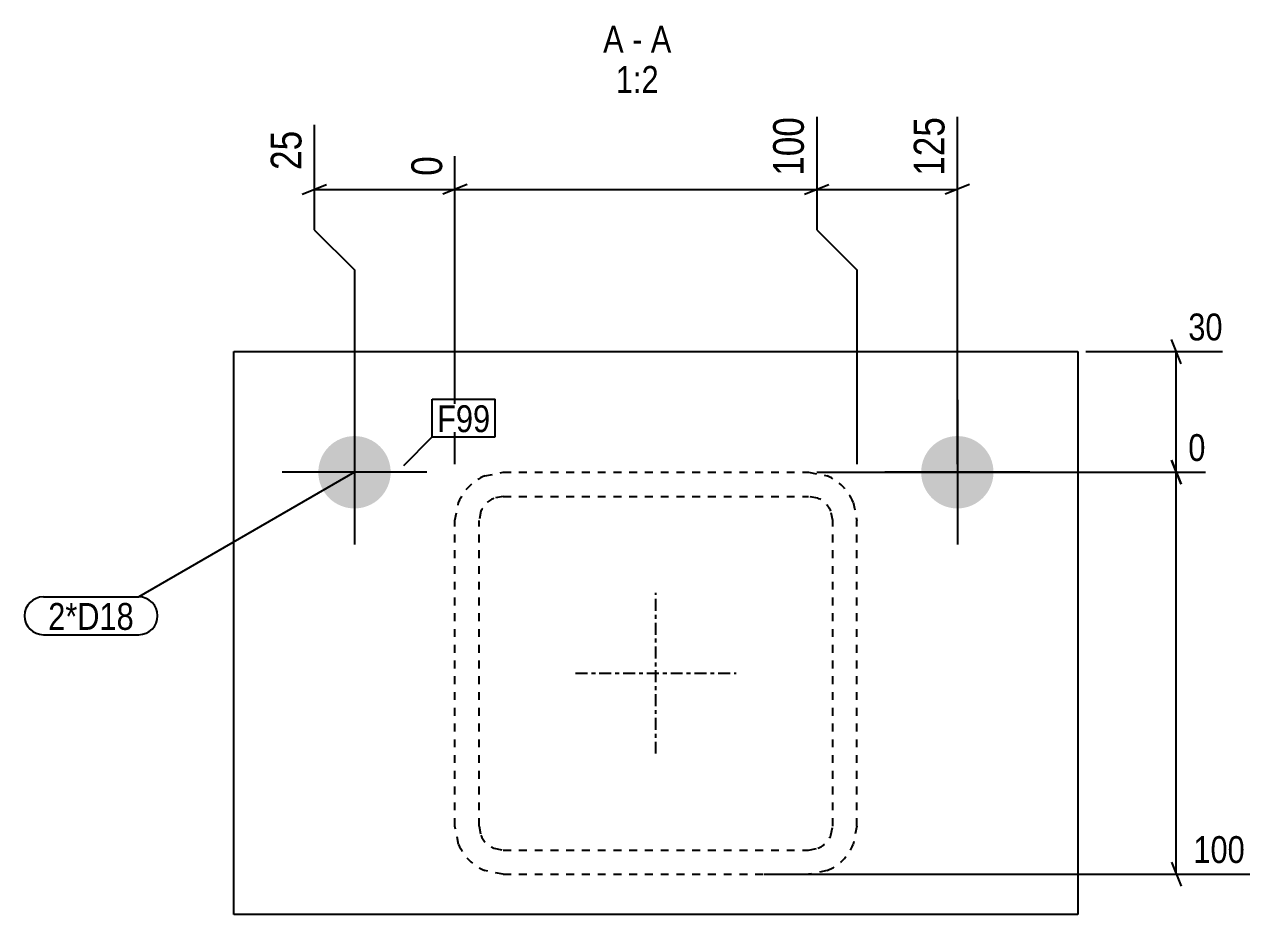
# Model space of a CAD drawing. Header units: millimetres. Extents: x 5 to 26112, y 5 to 1207.
# Drawn here: x 7234.4 to 7539.5, y 4.8 to 226.2 of the extents above; entities that cross this region are included whole.
import ezdxf

# ---------------------------------------------------------------- set-up
doc = ezdxf.new("R2010")
doc.units = ezdxf.units.MM
doc.linetypes.add('DXK_LINE_DOT2', pattern=[3.9198, 1.9599, -1.9599])
doc.linetypes.add('DXK_LINE_DOT3', pattern=[5.9187, 2.979, -0.9799, 0.9799, -0.9799])
for name, color, linetype in [('MÅLSÆTNING', 7, 'Continuous'), ('STÅL', 7, 'Continuous'), ('TEKST', 7, 'Continuous')]:
    doc.layers.add(name, color=color, linetype=linetype)
doc.styles.add('Arial Narrow', font='ARIALN.TTF', dxfattribs={"height": 0.2})

msp = doc.modelspace()

# ---------------------------------------------------------------- hatches: boundary and pattern name
at = {"layer": 'STÅL', "linetype": 'Continuous'}
for points in [[(7325.51, 114.8, -1), (7307.51, 114.8, -1)], [(7475.51, 114.8, -1), (7457.51, 114.8, -1)]]:
    msp.add_hatch(color=96, dxfattribs=at).paths.add_polyline_path(points)

# ---------------------------------------------------------------- linework, layer by layer
at = {"layer": 'MÅLSÆTNING', "color": 7, "linetype": 'Continuous'}
for p, q in [((7431.51, 203.17), (7431.51, 175.14)), ((7431.51, 203.17), (7431.51, 175.14)), ((7466.51, 116.8), (7466.51, 203.17)), ((7306.51, 201.21), (7306.51, 175.14)), ((7341.51, 116.8), (7341.51, 193.42)), ((7341.51, 116.8), (7341.51, 193.42)), ((7303.51, 183.94), (7309.51, 186.34)), ((7344.51, 186.34), (7338.51, 183.94)), ((7344.51, 186.34), (7338.51, 183.94)), ((7428.51, 183.94), (7434.51, 186.34)), ((7428.51, 183.94), (7434.51, 186.34)), ((7469.51, 186.34), (7463.51, 183.94)), ((7306.51, 185.14), (7341.51, 185.14)), ((7341.51, 185.14), (7431.51, 185.14)), ((7431.51, 185.14), (7466.51, 185.14)), ((7306.51, 175.14), (7316.51, 165.14)), ((7431.51, 175.14), (7441.51, 165.14)), ((7431.51, 175.14), (7441.51, 165.14)), ((7316.51, 165.14), (7316.51, 116.8)), ((7441.51, 165.14), (7441.51, 116.8)), ((7441.51, 165.14), (7441.51, 116.8)), ((7522.18, 141.8), (7519.78, 147.8)), ((7498.51, 144.8), (7532.51, 144.8)), ((7520.98, 114.8), (7520.98, 144.8)), ((7519.78, 117.8), (7522.18, 111.8)), ((7522.18, 111.8), (7519.78, 117.8)), ((7431.51, 114.8), (7528.25, 114.8)), ((7431.51, 114.8), (7528.25, 114.8)), ((7520.98, 14.8), (7520.98, 114.8)), ((7519.78, 17.8), (7522.18, 11.8)), ((7418.48, 14.8), (7539.33, 14.8))]:
    msp.add_line(p, q, dxfattribs=at)
at = {"layer": 'STÅL', "color": 2, "linetype": 'Continuous'}
for p, q in [((7286.51, 144.8), (7496.51, 144.8)), ((7286.51, 4.8), (7286.51, 144.8)), ((7496.51, 144.8), (7496.51, 4.8)), ((7496.51, 4.8), (7286.51, 4.8))]:
    msp.add_line(p, q, dxfattribs=at)
at = {"layer": 'STÅL', "color": 96, "linetype": 'Continuous'}
for p, q in [((7316.51, 132.8), (7316.51, 96.8)), ((7466.51, 132.8), (7466.51, 96.8)), ((7334.51, 114.8), (7298.51, 114.8)), ((7484.51, 114.8), (7448.51, 114.8))]:
    msp.add_line(p, q, dxfattribs=at)
at = {"layer": 'STÅL', "color": 7, "linetype": 'DXK_LINE_DOT2'}
for p, q in [((7348.92, 113.89), (7353.51, 114.8)), ((7353.51, 114.8), (7429.51, 114.8)), ((7429.51, 114.8), (7434.1, 113.89)), ((7341.51, 102.8), (7342.42, 107.39)), ((7353.51, 108.8), (7351.21, 108.34)), ((7353.51, 108.8), (7429.51, 108.8)), ((7431.81, 108.34), (7429.51, 108.8)), ((7440.6, 107.39), (7441.51, 102.8)), ((7347.97, 105.1), (7347.51, 102.8)), ((7435.51, 102.8), (7435.05, 105.1)), ((7341.51, 26.8), (7341.51, 102.8)), ((7347.51, 26.8), (7347.51, 102.8)), ((7435.51, 26.8), (7435.51, 102.8)), ((7441.51, 26.8), (7441.51, 102.8)), ((7342.42, 22.21), (7341.51, 26.8)), ((7347.51, 26.8), (7347.97, 24.5)), ((7435.05, 24.5), (7435.51, 26.8)), ((7441.51, 26.8), (7440.6, 22.21)), ((7351.21, 21.26), (7353.51, 20.8)), ((7353.51, 20.8), (7429.51, 20.8)), ((7429.51, 20.8), (7431.81, 21.26)), ((7353.51, 14.8), (7348.92, 15.71)), ((7434.1, 15.71), (7429.51, 14.8)), ((7353.51, 14.8), (7429.51, 14.8))]:
    msp.add_line(p, q, dxfattribs=at)
at = {"layer": 'STÅL', "color": 7, "linetype": 'DXK_LINE_DOT3'}
for p, q in [((7391.51, 44.8), (7391.51, 84.8)), ((7371.51, 64.8), (7411.51, 64.8))]:
    msp.add_line(p, q, dxfattribs=at)
at = {"layer": 'STÅL', "color": 7, "linetype": 'DXK_LINE_DOT2'}
for centre, radius, start, end in [((7353.51, 102.8), 12, 112.5, 157.5), ((7429.51, 102.8), 12, 22.5, 67.5), ((7353.51, 102.8), 6, 112.5, 157.5), ((7429.51, 102.8), 6, 22.5, 67.5), ((7353.51, 26.8), 6, 202.5, 247.5), ((7429.51, 26.8), 6, 292.5, 337.5), ((7353.51, 26.8), 12, 202.5, 247.5), ((7429.51, 26.8), 12, 292.5, 337.5)]:
    msp.add_arc(centre, radius, start, end, dxfattribs=at)

# ---------------------------------------------------------------- wipeouts: each hides what was drawn before it
at = {"color": 0, "linetype": 'Continuous'}
for points, layer in [([(7304.91, 201.35), (7293.71, 201.35), (7293.71, 188.4), (7304.91, 188.4)], 'MÅLSÆTNING'), ([(7383.5, 219.17), (7383.5, 226.17), (7378.38, 226.17), (7378.38, 219.17)], 'TEKST'), ([(7388.14, 219.17), (7388.14, 226.17), (7385.6, 226.17), (7385.6, 219.17)], 'TEKST'), ([(7395.36, 219.17), (7395.36, 226.17), (7390.24, 226.17), (7390.24, 219.17)], 'TEKST'), ([(7392.2, 209.17), (7392.2, 216.17), (7381.54, 216.17), (7381.54, 209.17)], 'TEKST')]:
    msp.add_wipeout(points, dxfattribs=at).dxf.layer = layer
at = {"color": 0}
msp.add_wipeout([(7261.62, 75.6), (7261.62, 82.6), (7240.3, 82.6), (7240.3, 75.6)], dxfattribs=at).dxf.layer = 'TEKST'

# ---------------------------------------------------------------- next in the draw order: texts
at = {"layer": 'MÅLSÆTNING', "color": 3, "linetype": 'Continuous', "style": 'Arial Narrow'}
msp.add_text('25', height=7.635, rotation=90.0002, dxfattribs=at).set_placement((7303.31, 190))
at = {"layer": 'TEKST', "color": 3, "linetype": 'Continuous', "style": 'Arial Narrow'}
for s, height, p in [('A', 6.68, (7378.38, 219.17)), ('A', 6.68, (7390.24, 219.17)), ('-', 6.68, (7385.6, 219.17)), ('1:2', 6.681, (7381.54, 209.17))]:
    msp.add_text(s, height=height, dxfattribs=at).set_placement(p)

# ---------------------------------------------------------------- next in the draw order: wipeouts: each hides what was drawn before it
at = {"color": 0, "linetype": 'Continuous'}
for points in [[(7429.91, 204.77), (7418.71, 204.77), (7418.71, 186.94), (7429.91, 186.94)], [(7464.91, 204.77), (7453.71, 204.77), (7453.71, 186.94), (7464.91, 186.94)], [(7339.91, 195.02), (7328.71, 195.02), (7328.71, 186.94), (7339.91, 186.94)], [(7533.91, 146.2), (7533.91, 156), (7522.58, 156), (7522.58, 146.2)], [(7529.65, 116.2), (7529.65, 126), (7522.58, 126), (7522.58, 116.2)], [(7539.45, 16.2), (7539.45, 26), (7523.85, 26), (7523.85, 16.2)]]:
    msp.add_wipeout(points, dxfattribs=at).dxf.layer = 'MÅLSÆTNING'
at = {"color": 0}
for points in [[(7350.29, 124.78), (7350.29, 131.78), (7337.07, 131.78), (7337.07, 124.78)], [(7261.62, 75.6), (7261.62, 82.6), (7240.3, 82.6), (7240.3, 75.6)]]:
    msp.add_wipeout(points, dxfattribs=at).dxf.layer = 'TEKST'

# ---------------------------------------------------------------- next in the draw order: linework, layer by layer
at = {"layer": 'TEKST', "color": 7, "linetype": 'Continuous'}
for p, q in [((7316.51, 114.8), (7262.82, 83.8)), ((7239.1, 83.8), (7262.82, 83.8)), ((7239.1, 74.4), (7262.82, 74.4))]:
    msp.add_line(p, q, dxfattribs=at)
for centre, start, end in [((7239.1, 79.1), 90, 270), ((7262.82, 79.1), 270, 90)]:
    msp.add_arc(centre, 4.7, start, end, dxfattribs=at)

# ---------------------------------------------------------------- next in the draw order: texts
at = {"layer": 'MÅLSÆTNING', "color": 3, "linetype": 'Continuous', "style": 'Arial Narrow'}
for s, height, p in [('100', 7.635, (7428.31, 188.54)), ('125', 7.635, (7463.31, 188.54)), ('0', 7.64, (7338.31, 188.54))]:
    msp.add_text(s, height=height, rotation=90.0002, dxfattribs=at).set_placement(p)
for s, height, p in [('30', 6.681, (7523.98, 147.6)), ('0', 6.68, (7523.98, 117.6)), ('100', 6.681, (7525.25, 17.6))]:
    msp.add_text(s, height=height, dxfattribs=at).set_placement(p)
at = {"layer": 'TEKST', "color": 3, "style": 'Arial Narrow'}
msp.add_text('2*D18', height=6.681, dxfattribs=at).set_placement((7240.3, 75.6))

# ---------------------------------------------------------------- next in the draw order: wipeouts: each hides what was drawn before it
at = {"color": 0}
msp.add_wipeout([(7350.29, 124.78), (7350.29, 131.78), (7337.07, 131.78), (7337.07, 124.78)], dxfattribs=at).dxf.layer = 'TEKST'

# ---------------------------------------------------------------- next in the draw order: linework, layer by layer
at = {"layer": 'TEKST', "color": 7, "linetype": 'Continuous'}
for p, q in [((7335.87, 132.98), (7351.49, 132.98)), ((7335.87, 123.58), (7335.87, 132.98)), ((7351.49, 123.58), (7351.49, 132.98)), ((7328.8, 116.51), (7335.87, 123.58)), ((7335.87, 123.58), (7351.49, 123.58))]:
    msp.add_line(p, q, dxfattribs=at)

# ---------------------------------------------------------------- next in the draw order: texts
at = {"layer": 'TEKST', "color": 3, "style": 'Arial Narrow'}
msp.add_text('F99', height=6.681, dxfattribs=at).set_placement((7337.07, 124.78))

doc.saveas('drawing.dxf')
